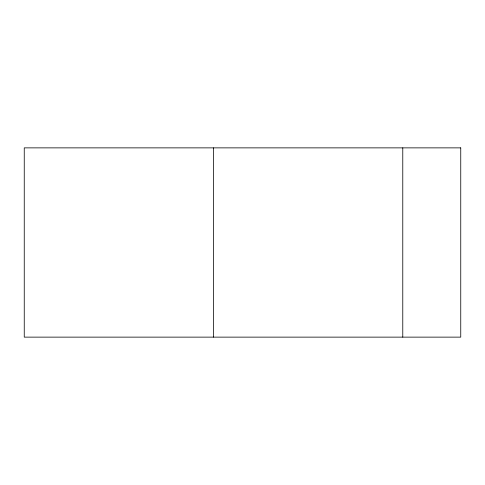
<?xml version="1.0" encoding="UTF-8"?>
<svg xmlns="http://www.w3.org/2000/svg" width="485" height="485" viewBox="0 0 485 485"><rect width="100%" height="100%" fill="white"/><g stroke="black" fill="none" stroke-linecap="round" stroke-linejoin="round"><path stroke-width="0.73" d="M402.774 147.87L402.774 337.13M213.509 147.87L213.509 337.13M460.75 147.87L24.25 147.87L24.25 337.13L460.75 337.13L460.75 147.87"/></g></svg>
